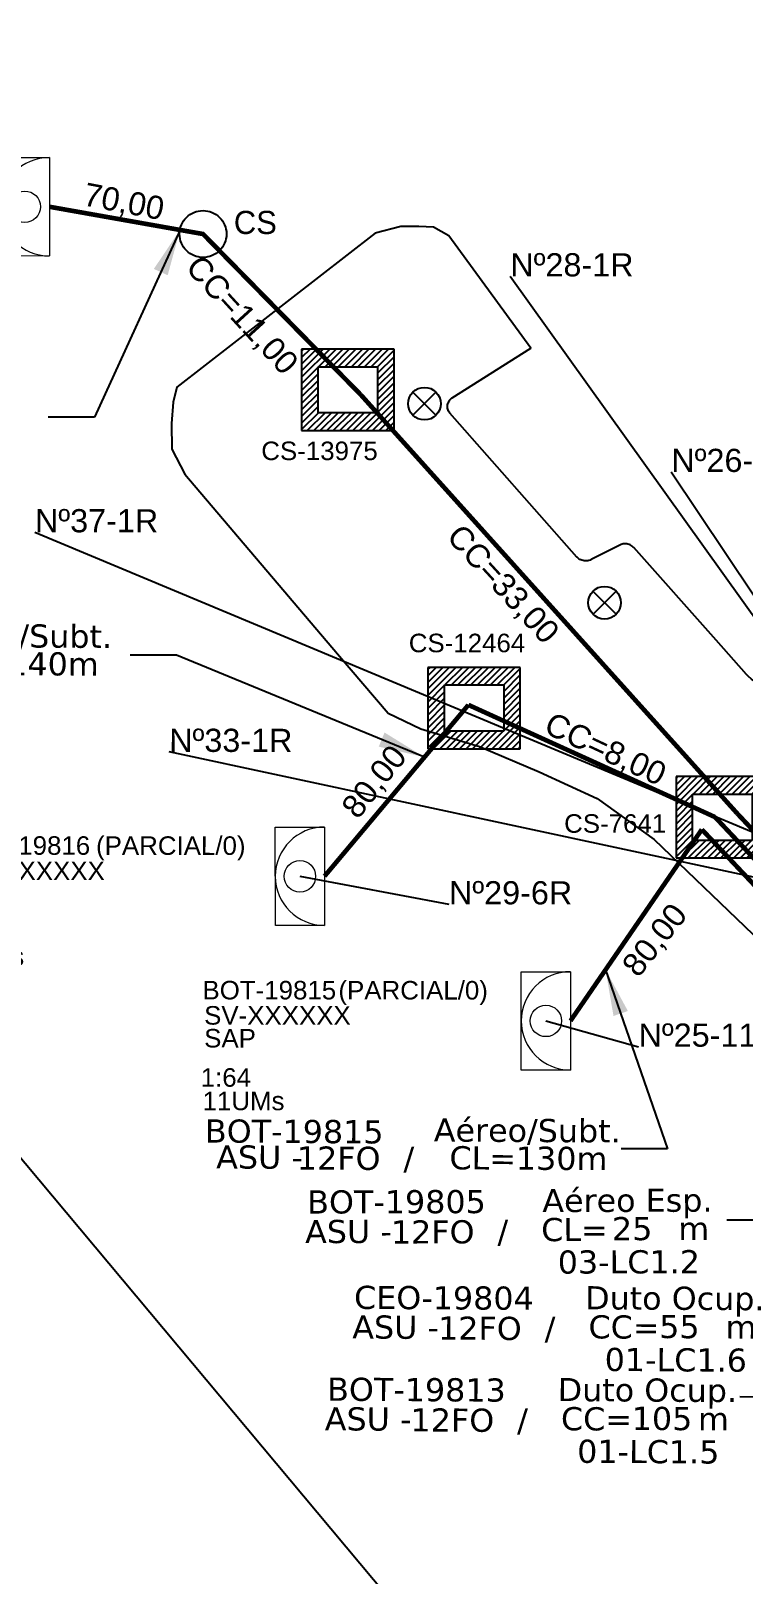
# Model space of a CAD drawing. Header units: millimetres. Extents: x 1075 to 1436, y -3191 to -2905.
# Drawn here: x 1149.5 to 1180.3, y -3068 to -3001.4 of the extents above; entities that cross this region are included whole.
import ezdxf
from ezdxf.enums import TextEntityAlignment as Align

# ---------------------------------------------------------------- set-up
doc = ezdxf.new("R2010")
doc.units = ezdxf.units.MM
doc.linetypes.add('PHANTOM2', pattern=[1.25, 0.625, -0.125, 0.125, -0.125, 0.125, -0.125])
for name, color, linetype in [('10.0-Cartográfico', 252, 'Continuous'), ('10.1-Caixas Subterrâneas', 5, 'Continuous'), ('CAP a instalar', 1, 'Continuous'), ('E.T.', 7, 'Continuous'), ('label_cabos', 7, 'Continuous'), ('Legenda', 1, 'Continuous'), ('locais', 7, 'Continuous')]:
    doc.layers.add(name, color=color, linetype=linetype)
doc.layers.add("20.0-LEGENDA DOS CDO'S", color=1, linetype='Continuous', lineweight=0)
doc.layers.add('20.1-CDO_INTERIOR', color=1, linetype='Continuous', lineweight=0)
doc.layers.add('DROP DE CLIENTE', color=140, linetype='Continuous', plot=False)
doc.layers.add('EXTRA', color=50, linetype='Continuous', plot=False)
doc.styles.add('ARIAL', font='arial.ttf')
doc.styles.add('siredit', font='verdana.ttf')
doc.dimstyles.new('CC', dxfattribs={"dimtxt": 1, "dimasz": 2, "dimexe": 0.18, "dimexo": 0.0625, "dimgap": 0.09, "dimtad": 0, "dimdec": 0, "dimrnd": 1, "dimzin": 0, "dimdsep": 46, "dimtxsty": 'siredit', "dimblk": 'NONE', "dimcen": 0, "dimse1": 1, "dimse2": 1, "dimsd1": 1, "dimsd2": 1, "dimclrt": 7, "dimadec": 0, "dimazin": 0, "dimtfac": 1, "dimtdec": 0, "dimtofl": 0, "dimtmove": 0, "dimatfit": 3, "dimfxl": 1, "dimtolj": 1, "dimtzin": 0, "dimarcsym": 0})

# ---------------------------------------------------------------- blocks, each defined once
blk = doc.blocks.new('POSTE')
at = {"layer": 'locais', "color": 10}
for points in [[(1, -0.99), (-1, 0.99)], [(0.99, 1), (-0.99, -1)]]:
    blk.add_lwpolyline(points, dxfattribs=at)
blk.add_circle((0, 0), 1.41, dxfattribs=at)
blk = doc.blocks.new('*X27')
at = {"color": 0, "linetype": 'Continuous'}
for p, q in [((-1.25, 0.34099), (-0.49099, 1.1)), ((-1.25, 0.517767), (-0.667767, 1.1)), ((-1.25, 0.694544), (-0.844544, 1.1)), ((-1.25, 0.87132), (-1.02132, 1.1)), ((-1.25, 1.048097), (-1.198097, 1.1)), ((-0.789214, 0.625), (-0.314214, 1.1)), ((-0.612437, 0.625), (-0.137437, 1.1)), ((-0.43566, 0.625), (0.03934, 1.1)), ((-0.258883, 0.625), (0.216117, 1.1)), ((-0.082107, 0.625), (0.392893, 1.1)), ((0.09467, 0.625), (0.56967, 1.1)), ((0.271447, 0.625), (0.746447, 1.1)), ((0.448223, 0.625), (0.923223, 1.1)), ((0.625, 0.625), (1.1, 1.1)), ((0.801777, 0.625), (1.25, 1.073223)), ((0.8035, 0.449947), (1.25, 0.896447)), ((-1.25, 0.164214), (-0.8035, 0.610714)), ((-1.25, -0.012563), (-0.8035, 0.433937)), ((0.8035, 0.27317), (1.25, 0.71967)), ((0.8035, 0.096393), (1.25, 0.542893)), ((-1.25, -0.18934), (-0.8035, 0.25716)), ((-1.25, -0.366117), (-0.8035, 0.080383)), ((0.8035, -0.080383), (1.25, 0.366117)), ((0.8035, -0.25716), (1.25, 0.18934)), ((0.8035, -0.433937), (1.25, 0.012563)), ((-1.25, -0.542893), (-0.8035, -0.096393)), ((-1.25, -0.71967), (-0.8035, -0.27317)), ((0.49099, -1.1), (1.25, -0.34099)), ((0.8035, -0.610714), (1.25, -0.164214)), ((-1.25, -0.896447), (-0.8035, -0.449947)), ((-1.25, -1.073223), (-0.801777, -0.625)), ((-1.1, -1.1), (-0.625, -0.625)), ((-0.923223, -1.1), (-0.448223, -0.625)), ((-0.746447, -1.1), (-0.271447, -0.625)), ((-0.56967, -1.1), (-0.09467, -0.625)), ((-0.392893, -1.1), (0.082107, -0.625)), ((-0.216117, -1.1), (0.258883, -0.625)), ((-0.03934, -1.1), (0.43566, -0.625)), ((0.137437, -1.1), (0.612437, -0.625)), ((0.314214, -1.1), (0.789214, -0.625)), ((0.667767, -1.1), (1.25, -0.517767)), ((0.844544, -1.1), (1.25, -0.694544)), ((1.02132, -1.1), (1.25, -0.87132)), ((1.198097, -1.1), (1.25, -1.048097))]:
    blk.add_line(p, q, dxfattribs=at)
blk = doc.blocks.new('MANHOLE_MQ')
at = {"color": 0, "linetype": 'Continuous'}
for p, q in [((0.00000623, 0.00000569), (-0.00000627, 0.00000569)), ((-0.00000627, 0.00000569), (-0.00000627, -0.00000531)), ((0.00000623, -0.00000531), (0.00000623, 0.00000569)), ((-0.00000404, 0.00000331), (0.00000399, 0.00000331)), ((-0.00000404, -0.00000294), (-0.00000404, 0.00000331)), ((0.00000399, 0.00000331), (0.00000399, -0.00000294)), ((0.00000399, -0.00000294), (-0.00000404, -0.00000294)), ((0.00000399, -0.00000294), (0.00000399, -0.00000294)), ((-0.00000627, -0.00000531), (0.00000623, -0.00000531))]:
    blk.add_line(p, q, dxfattribs=at)
at = {"color": 0, "linetype": 'Continuous', "xscale": 5e-06, "yscale": 5e-06, "zscale": 1e-05}
blk.add_blockref('*X27', (-0.00000002, 0.00000019), dxfattribs=at)
blk = doc.blocks.new('MHMZ')
at = {"linetype": 'PHANTOM2'}
blk.add_circle((-0.00000001, 0), 0.00001012, dxfattribs=at)
blk = doc.blocks.new('CDOI_CT_ESQ')
at = {"layer": '20.1-CDO_INTERIOR', "color": 8, "lineweight": 18}
blk.add_lwpolyline([(4.922, -0.364), (4.918, 3.885), (7.043, 3.887), (7.047, -0.362)], close=True, dxfattribs=at)
blk.add_circle((5.982, 1.761), 0.68, dxfattribs=at)
blk.add_arc((7.045, 1.762), 2.125, 90.05309, 270.05309, dxfattribs=at)
at = {"layer": "20.0-LEGENDA DOS CDO'S", "color": 8, "style": 'ARIAL'}
for tag, p in [('CDO_N', (-9.298, 2.691)), ('SURVEY', (-9.296, 1.6)), ('SAP', (-9.299, 0.614)), ('1:XX', (-9.305, -1.079)), ('UMS', (-9.306, -2.093))]:
    blk.add_attdef(tag, p, '', height=0.8, rotation=359.97241, dxfattribs=at)
blk.add_attdef('FIBRAS_UTILIZADAS', text='', height=0.8, rotation=359.97241, dxfattribs=at).set_placement((-1.586, 2.687), align=Align.CENTER)
blk = doc.blocks.new('Inst CB DT OCUP CFOA-SM-ASU-120-S-12')
at = {"layer": 'label_cabos', "color": 0, "style": 'siredit'}
for tag, flags, p in [('ID_ATIVIDADE', 3, (1.314, 2.672)), ('FATOR', 1, (11.56, 2.551))]:
    blk.add_attdef(tag, text='', height=1, rotation=359.69001, dxfattribs=dict(at, flags=flags)).set_placement(p, align=Align.MIDDLE_CENTER)
for tag, p in [('DESTINO_CABO', (3.131, 1.262)), ('TIPO_CABO', (13.108, 1.245)), ('TIPO_CABO', (1.262, -0.005)), ('CABO', (4.686, -0.052)), ('/', (7.714, -0.052)), ('LANCE', (10.909, 0.002)), ('UND', (15.964, 0.002)), ('FID', (13.148, -1.414))]:
    blk.add_attdef(tag, text='', height=1, rotation=359.69001, dxfattribs=at).set_placement(p, align=Align.MIDDLE_CENTER)
blk.add_attdef('QTDE', (12.429, -0.475), '', height=1, rotation=359.69001, dxfattribs=at)
blk = doc.blocks.new('LEGENDA DOS CABOS')
at = {"layer": 'EXTRA', "color": 0, "style": 'siredit'}
for tag, p in [('ID', (4.601, 0.974)), ('XX', (9.03, 0.974))]:
    blk.add_attdef(tag, text='', height=0.48, rotation=359.69001, dxfattribs=at).set_placement(p, align=Align.MIDDLE_CENTER)
at = {"layer": 'Legenda', "color": 0, "style": 'siredit'}
for tag, p in [('TIPO_CABO', (1.314, -0.005)), ('CABO', (4.686, -0.052)), ('/', (6.809, -0.052)), ('METROS', (10.034, -0.052))]:
    blk.add_attdef(tag, text='', height=0.8, rotation=359.69001, dxfattribs=at).set_placement(p, align=Align.MIDDLE_CENTER)
blk = doc.blocks.new('_None')
blk = doc.blocks.new('Inst CB ESP CFOA-SM-ASU-120-S-12')
at = {"layer": 'label_cabos', "color": 0, "style": 'siredit'}
for tag, flags, p in [('ID_ATIVIDADE', 3, (1.314, 2.672)), ('FATOR', 1, (11.56, 2.551))]:
    blk.add_attdef(tag, text='', height=1, rotation=359.69001, dxfattribs=dict(at, flags=flags)).set_placement(p, align=Align.MIDDLE_CENTER)
for tag, p in [('DESTINO_CABO', (3.131, 1.262)), ('TIPO_CABO', (13.108, 1.245)), ('TIPO_CABO', (1.262, -0.005)), ('CABO', (4.686, -0.052)), ('/', (7.714, -0.052)), ('LANCE', (10.809, 0.002)), ('UND', (15.964, 0.002)), ('FID', (13.148, -1.414))]:
    blk.add_attdef(tag, text='', height=1, rotation=359.69001, dxfattribs=at).set_placement(p, align=Align.MIDDLE_CENTER)
blk.add_attdef('QTDE', (12.429, -0.475), '', height=1, rotation=359.69001, dxfattribs=at)

msp = doc.modelspace()

# ---------------------------------------------------------------- linework, layer by layer
at = {"layer": '10.0-Cartográfico'}
for points in [[(1179.112, -3027.695), (1175.566, -3023.705), (1175.526, -3023.669), (1175.487, -3023.642), (1175.448, -3023.616), (1175.408, -3023.589), (1175.359, -3023.572), (1175.31, -3023.554), (1175.261, -3023.546), (1175.213, -3023.546), (1175.154, -3023.547), (1175.105, -3023.547), (1175.057, -3023.557), (1175.008, -3023.576), (1174.96, -3023.594), (1173.72, -3024.222), (1173.671, -3024.241), (1173.623, -3024.26), (1173.574, -3024.269), (1173.526, -3024.27), (1173.467, -3024.271), (1173.418, -3024.271), (1173.369, -3024.263), (1173.32, -3024.245), (1173.271, -3024.228), (1173.232, -3024.21), (1173.183, -3024.183), (1173.144, -3024.148), (1173.114, -3024.112), (1173.104, -3024.112), (1167.619, -3017.899), (1167.589, -3017.854), (1167.559, -3017.818), (1167.539, -3017.773), (1167.528, -3017.728), (1167.518, -3017.683), (1167.508, -3017.638), (1167.507, -3017.584), (1167.516, -3017.539), (1167.525, -3017.494), (1167.544, -3017.448), (1167.563, -3017.403), (1167.582, -3017.367), (1167.611, -3017.33), (1167.649, -3017.294), (1167.688, -3017.257), (1167.717, -3017.239), (1171.111, -3015.096), (1167.568, -3010.242), (1166.901, -3009.867), (1166.28, -3009.836), (1165.494, -3009.845), (1164.381, -3010.126), (1155.819, -3016.777), (1155.662, -3017.43), (1155.592, -3018.35), (1155.607, -3019.46), (1156.159, -3020.526), (1162.763, -3028.284)], [(1162.763, -3028.284), (1164.946, -3030.849), (1166.362, -3031.522), (1168.896, -3032.297), (1171.476, -3033.378), (1173.973, -3034.536), (1176.438, -3036.308), (1184.979, -3044.499)], [(1185.196, -3028.126), (1183.093, -3029.47), (1182.929, -3029.58), (1182.745, -3029.664), (1182.551, -3029.738), (1182.356, -3029.785), (1182.152, -3029.815), (1181.947, -3029.826), (1181.752, -3029.819), (1181.547, -3029.795), (1181.352, -3029.752), (1181.156, -3029.682), (1180.979, -3029.594), (1180.802, -3029.496), (1180.645, -3029.381), (1180.496, -3029.247), (1180.427, -3029.175), (1179.112, -3027.695)]]:
    msp.add_lwpolyline(points, dxfattribs=at)
at = {"layer": 'CAP a instalar', "color": 252, "ltscale": 5, "const_width": 0.2}
for points in [[(1163.767, -3017.105), (1156.952, -3010.165), (1150.315, -3008.988)], [(1163.767, -3017.105), (1180.023, -3035.176)], [(1168.415, -3030.494), (1162.199, -3037.892)], [(1179.069, -3035.337), (1168.415, -3030.494)], [(1179.069, -3035.337), (1198.088, -3055.506)], [(1180.023, -3035.176), (1199.356, -3055.718)], [(1178.501, -3035.872), (1172.825, -3044.136)], [(1178.501, -3035.872), (1196.88, -3055.362)]]:
    msp.add_lwpolyline(points, dxfattribs=at)
at = {"layer": 'DROP DE CLIENTE'}
for points in [[(1149.691, -3023.041), (1190.263, -3039.973), (1170.226, -3011.992)], [(1177.181, -3020.437), (1190.263, -3039.973), (1185.975, -3022.11)], [(1181.444, -3050.389), (1190.263, -3039.973), (1155.488, -3032.522)], [(1161.136, -3037.893), (1167.577, -3039.103)], [(1171.762, -3044.137), (1175.765, -3045.251)]]:
    msp.add_lwpolyline(points, dxfattribs=at)
at = {"layer": 'E.T.', "color": 2}
msp.add_lwpolyline([(1279.371, -3148.689), (1284.486, -3145.645), (1342.441, -3116.174), (1264.538, -3059.254), (1229.805, -3015.141), (1179.606, -2964.803), (1112.51, -3006.397), (1202.236, -3113.538), (1141.097, -3144.587), (1160.768, -3168.45), (1224.307, -3133.993), (1249.522, -3170.881), (1279.371, -3148.689), (1279.371, -3148.689)], dxfattribs=at)

# ---------------------------------------------------------------- block references
at = {"xscale": 0.5, "yscale": 0.5, "zscale": 0.5}
for p in [(1166.514, -3017.489), (1174.298, -3026.082)]:
    msp.add_blockref('POSTE', p, dxfattribs=at)
at = {"layer": '10.1-Caixas Subterrâneas', "xscale": 100000, "yscale": 100000, "zscale": 100000}
msp.add_blockref('MHMZ', (1156.952, -3010.165), dxfattribs=at)
at = {"layer": '10.1-Caixas Subterrâneas', "color": 30, "xscale": 319787.5543111581, "yscale": 319787.5543111582, "zscale": 319787.5543111582, "rotation": 180.0000000000627}
for p in [(1163.202, -3016.833), (1168.652, -3030.573), (1179.377, -3035.284)]:
    msp.add_blockref('MANHOLE_MQ', p, dxfattribs=at)
at = {"layer": '20.1-CDO_INTERIOR'}
ref = msp.add_blockref('CDOI_CT_ESQ', (1143.27, -3010.75), dxfattribs=at)
ref.add_attrib('CDO_N', 'BOT-19817', (1134.416, -3008.06), dxfattribs={"layer": "20.0-LEGENDA DOS CDO'S", "color": 8, "height": 0.8, "rotation": 359.97241, "style": 'ARIAL'})
ref.add_attrib('FIBRAS_UTILIZADAS', '           (PARCIAL/0)', dxfattribs={"layer": "20.0-LEGENDA DOS CDO'S", "color": 8, "height": 0.8, "rotation": 359.97241, "style": 'ARIAL'}).set_placement((1141.657, -3008.063), align=Align.CENTER)
ref.add_attrib('SURVEY', '  SV-XXXXXX', (1133.868, -3009.15), dxfattribs={"layer": "20.0-LEGENDA DOS CDO'S", "color": 8, "height": 0.8, "rotation": 359.97241, "style": 'ARIAL'})
ref.add_attrib('SAP', '  SAP', (1133.868, -3010.137), dxfattribs={"layer": "20.0-LEGENDA DOS CDO'S", "color": 8, "height": 0.8, "rotation": 359.97241, "style": 'ARIAL'})
ref.add_attrib('1:XX', '  1:64', (1133.72, -3011.829), dxfattribs={"layer": "20.0-LEGENDA DOS CDO'S", "color": 8, "height": 0.8, "rotation": 359.97241, "style": 'ARIAL'})
ref.add_attrib('UMS', '12UMs', (1134.421, -3012.843), dxfattribs={"layer": "20.0-LEGENDA DOS CDO'S", "color": 8, "height": 0.8, "rotation": 359.97241, "style": 'ARIAL'})
ref = msp.add_blockref('CDOI_CT_ESQ', (1155.154, -3039.655), dxfattribs=at)
ref.add_attrib('CDO_N', 'BOT-19816', (1146.3, -3036.964), dxfattribs={"layer": "20.0-LEGENDA DOS CDO'S", "color": 8, "height": 0.8, "rotation": 359.97241, "style": 'ARIAL'})
ref.add_attrib('FIBRAS_UTILIZADAS', '             (PARCIAL/0)', dxfattribs={"layer": "20.0-LEGENDA DOS CDO'S", "color": 8, "height": 0.8, "rotation": 359.97241, "style": 'ARIAL'}).set_placement((1153.54, -3036.968), align=Align.CENTER)
ref.add_attrib('SURVEY', '  SV-XXXXXX', (1145.752, -3038.054), dxfattribs={"layer": "20.0-LEGENDA DOS CDO'S", "color": 8, "height": 0.8, "rotation": 359.97241, "style": 'ARIAL'})
ref.add_attrib('SAP', '  SAP', (1145.752, -3039.041), dxfattribs={"layer": "20.0-LEGENDA DOS CDO'S", "color": 8, "height": 0.8, "rotation": 359.97241, "style": 'ARIAL'})
ref.add_attrib('1:XX', '  1:64', (1145.603, -3040.734), dxfattribs={"layer": "20.0-LEGENDA DOS CDO'S", "color": 8, "height": 0.8, "rotation": 359.97241, "style": 'ARIAL'})
ref.add_attrib('UMS', '6UMs', (1146.305, -3041.748), dxfattribs={"layer": "20.0-LEGENDA DOS CDO'S", "color": 8, "height": 0.8, "rotation": 359.97241, "style": 'ARIAL'})
ref = msp.add_blockref('CDOI_CT_ESQ', (1165.78, -3045.899), dxfattribs=at)
ref.add_attrib('CDO_N', 'BOT-19815', (1156.926, -3043.208), dxfattribs={"layer": "20.0-LEGENDA DOS CDO'S", "color": 8, "height": 0.8, "rotation": 359.97241, "style": 'ARIAL'})
ref.add_attrib('FIBRAS_UTILIZADAS', '            (PARCIAL/0)', dxfattribs={"layer": "20.0-LEGENDA DOS CDO'S", "color": 8, "height": 0.8, "rotation": 359.97241, "style": 'ARIAL'}).set_placement((1164.166, -3043.212), align=Align.CENTER)
ref.add_attrib('SURVEY', '  SV-XXXXXX', (1156.377, -3044.298), dxfattribs={"layer": "20.0-LEGENDA DOS CDO'S", "color": 8, "height": 0.8, "rotation": 359.97241, "style": 'ARIAL'})
ref.add_attrib('SAP', '  SAP', (1156.378, -3045.285), dxfattribs={"layer": "20.0-LEGENDA DOS CDO'S", "color": 8, "height": 0.8, "rotation": 359.97241, "style": 'ARIAL'})
ref.add_attrib('1:XX', '  1:64', (1156.229, -3046.978), dxfattribs={"layer": "20.0-LEGENDA DOS CDO'S", "color": 8, "height": 0.8, "rotation": 359.97241, "style": 'ARIAL'})
ref.add_attrib('UMS', '11UMs', (1156.931, -3047.992), dxfattribs={"layer": "20.0-LEGENDA DOS CDO'S", "color": 8, "height": 0.8, "rotation": 359.97241, "style": 'ARIAL'})
at = {"layer": 'label_cabos', "color": 0, "lineweight": 0}
ref = msp.add_blockref('LEGENDA DOS CABOS', (1134.676, -3029.187), dxfattribs=at)
ref.add_attrib('ID', 'BOT-19816', dxfattribs={"color": 0, "height": 1, "rotation": 359.69001, "style": 'siredit'}).set_placement((1138.915, -3027.557), align=Align.MIDDLE_CENTER)
ref.add_attrib('CABO', '12FO', dxfattribs={"color": 0, "height": 1, "rotation": 359.69001, "style": 'siredit'}).set_placement((1140.839, -3028.713), align=Align.MIDDLE_CENTER)
ref.add_attrib('METROS', 'CL=140m', dxfattribs={"color": 0, "height": 1, "rotation": 359.69001, "style": 'siredit'}).set_placement((1149.034, -3028.713), align=Align.MIDDLE_CENTER)
ref.add_attrib('XX', 'Aéreo/Subt.', dxfattribs={"color": 0, "height": 1, "rotation": 359.69001, "style": 'siredit'}).set_placement((1148.983, -3027.514), align=Align.MIDDLE_CENTER)
ref.add_attrib('/', '/', dxfattribs={"color": 0, "height": 1, "rotation": 359.69001, "style": 'siredit'}).set_placement((1143.867, -3028.713), align=Align.MIDDLE_CENTER)
ref.add_attrib('TIPO_CABO', 'ASU -', dxfattribs={"color": 0, "height": 1, "rotation": 359.69001, "style": 'siredit'}).set_placement((1137.416, -3028.665), align=Align.MIDDLE_CENTER)
ref = msp.add_blockref('LEGENDA DOS CABOS', (1156.651, -3050.538), dxfattribs=at)
ref.add_attrib('ID', 'BOT-19815', dxfattribs={"color": 0, "height": 1, "rotation": 359.69001, "style": 'siredit'}).set_placement((1160.891, -3048.908), align=Align.MIDDLE_CENTER)
ref.add_attrib('CABO', '12FO', dxfattribs={"color": 0, "height": 1, "rotation": 359.69001, "style": 'siredit'}).set_placement((1162.814, -3050.063), align=Align.MIDDLE_CENTER)
ref.add_attrib('METROS', 'CL=130m', dxfattribs={"color": 0, "height": 1, "rotation": 359.69001, "style": 'siredit'}).set_placement((1171.009, -3050.063), align=Align.MIDDLE_CENTER)
ref.add_attrib('XX', 'Aéreo/Subt.', dxfattribs={"color": 0, "height": 1, "rotation": 359.69001, "style": 'siredit'}).set_placement((1170.958, -3048.865), align=Align.MIDDLE_CENTER)
ref.add_attrib('/', '/', dxfattribs={"color": 0, "height": 1, "rotation": 359.69001, "style": 'siredit'}).set_placement((1165.842, -3050.063), align=Align.MIDDLE_CENTER)
ref.add_attrib('TIPO_CABO', 'ASU -', dxfattribs={"color": 0, "height": 1, "rotation": 359.69001, "style": 'siredit'}).set_placement((1159.391, -3050.016), align=Align.MIDDLE_CENTER)
at = {"layer": 'label_cabos'}
ref = msp.add_blockref('Inst CB ESP CFOA-SM-ASU-120-S-12', (1162.188, -3053.232), dxfattribs=dict(at, rotation=0.4634636605575921))
ref.add_attrib('DESTINO_CABO', 'BOT-19805', dxfattribs={"color": 0, "height": 1, "rotation": 0.15347, "style": 'siredit'}).set_placement((1165.309, -3051.945), align=Align.MIDDLE_CENTER)
ref.add_attrib('TIPO_CABO', 'Aéreo Esp.', dxfattribs={"color": 0, "height": 1, "rotation": 0.15347, "style": 'siredit'}).set_placement((1175.285, -3051.882), align=Align.MIDDLE_CENTER)
ref.add_attrib('CABO', '12FO', dxfattribs={"color": 0, "height": 1, "rotation": 0.15347, "style": 'siredit'}).set_placement((1166.874, -3053.246), align=Align.MIDDLE_CENTER)
ref.add_attrib('/', '/', dxfattribs={"color": 0, "height": 1, "rotation": 0.15347, "style": 'siredit'}).set_placement((1169.902, -3053.222), align=Align.MIDDLE_CENTER)
ref.add_attrib('TIPO_CABO', 'ASU - ', dxfattribs={"color": 0, "height": 1, "rotation": 0.15347, "style": 'siredit'}).set_placement((1163.45, -3053.227), align=Align.MIDDLE_CENTER)
ref.add_attrib('FID', '03-LC1.2', dxfattribs={"color": 0, "height": 1, "rotation": 0.15347, "style": 'siredit'}).set_placement((1175.347, -3054.54), align=Align.MIDDLE_CENTER)
ref.add_attrib('LANCE', 'CL=', dxfattribs={"color": 0, "height": 1, "rotation": 0.15347, "style": 'siredit'}).set_placement((1172.996, -3053.143), align=Align.MIDDLE_CENTER)
ref.add_attrib('QTDE', '25', (1174.62, -3053.606), dxfattribs={"color": 0, "height": 1, "rotation": 0.15347, "style": 'siredit'})
ref.add_attrib('UND', 'm', dxfattribs={"color": 0, "height": 1, "rotation": 0.15347, "style": 'siredit'}).set_placement((1178.151, -3053.102), align=Align.MIDDLE_CENTER)
at = {"layer": 'label_cabos', "color": 0, "lineweight": 0}
ref = msp.add_blockref('Inst CB DT OCUP CFOA-SM-ASU-120-S-12', (1164.227, -3057.354), dxfattribs=at)
ref.add_attrib('DESTINO_CABO', 'CEO-19804', dxfattribs={"color": 0, "height": 1, "rotation": 359.69001, "style": 'siredit'}).set_placement((1167.358, -3056.092), align=Align.MIDDLE_CENTER)
ref.add_attrib('CABO', '12FO', dxfattribs={"color": 0, "height": 1, "rotation": 359.69001, "style": 'siredit'}).set_placement((1168.913, -3057.406), align=Align.MIDDLE_CENTER)
ref.add_attrib('TIPO_CABO', 'Duto Ocup.', dxfattribs={"color": 0, "height": 1, "rotation": 359.69001, "style": 'siredit'}).set_placement((1177.335, -3056.109), align=Align.MIDDLE_CENTER)
ref.add_attrib('/', '/', dxfattribs={"color": 0, "height": 1, "rotation": 359.69001, "style": 'siredit'}).set_placement((1171.941, -3057.406), align=Align.MIDDLE_CENTER)
ref.add_attrib('TIPO_CABO', 'ASU - ', dxfattribs={"color": 0, "height": 1, "rotation": 359.69001, "style": 'siredit'}).set_placement((1165.489, -3057.359), align=Align.MIDDLE_CENTER)
ref.add_attrib('FID', '01-LC1.6', dxfattribs={"color": 0, "height": 1, "rotation": 359.69001, "style": 'siredit'}).set_placement((1177.375, -3058.768), align=Align.MIDDLE_CENTER)
ref.add_attrib('LANCE', 'CC=', dxfattribs={"color": 0, "height": 1, "rotation": 359.69001, "style": 'siredit'}).set_placement((1175.136, -3057.352), align=Align.MIDDLE_CENTER)
ref.add_attrib('QTDE', '55', (1176.656, -3057.829), dxfattribs={"color": 0, "height": 1, "rotation": 359.69001, "style": 'siredit'})
ref.add_attrib('UND', 'm', dxfattribs={"color": 0, "height": 1, "rotation": 359.69001, "style": 'siredit'}).set_placement((1180.191, -3057.352), align=Align.MIDDLE_CENTER)
ref = msp.add_blockref('Inst CB DT OCUP CFOA-SM-ASU-120-S-12', (1163.039, -3061.318), dxfattribs=at)
ref.add_attrib('DESTINO_CABO', 'BOT-19813', dxfattribs={"color": 0, "height": 1, "rotation": 359.69001, "style": 'siredit'}).set_placement((1166.171, -3060.056), align=Align.MIDDLE_CENTER)
ref.add_attrib('CABO', '12FO', dxfattribs={"color": 0, "height": 1, "rotation": 359.69001, "style": 'siredit'}).set_placement((1167.725, -3061.37), align=Align.MIDDLE_CENTER)
ref.add_attrib('TIPO_CABO', 'Duto Ocup.', dxfattribs={"color": 0, "height": 1, "rotation": 359.69001, "style": 'siredit'}).set_placement((1176.148, -3060.073), align=Align.MIDDLE_CENTER)
ref.add_attrib('/', '/', dxfattribs={"color": 0, "height": 1, "rotation": 359.69001, "style": 'siredit'}).set_placement((1170.753, -3061.37), align=Align.MIDDLE_CENTER)
ref.add_attrib('TIPO_CABO', 'ASU - ', dxfattribs={"color": 0, "height": 1, "rotation": 359.69001, "style": 'siredit'}).set_placement((1164.302, -3061.323), align=Align.MIDDLE_CENTER)
ref.add_attrib('FID', '01-LC1.5', dxfattribs={"color": 0, "height": 1, "rotation": 359.69001, "style": 'siredit'}).set_placement((1176.187, -3062.732), align=Align.MIDDLE_CENTER)
ref.add_attrib('LANCE', 'CC=', dxfattribs={"color": 0, "height": 1, "rotation": 359.69001, "style": 'siredit'}).set_placement((1173.948, -3061.317), align=Align.MIDDLE_CENTER)
ref.add_attrib('QTDE', '105', (1175.468, -3061.793), dxfattribs={"color": 0, "height": 1, "rotation": 359.69001, "style": 'siredit'})
ref.add_attrib('UND', 'm', dxfattribs={"color": 0, "height": 1, "rotation": 359.69001, "style": 'siredit'}).set_placement((1179.003, -3061.317), align=Align.MIDDLE_CENTER)

# ---------------------------------------------------------------- texts
at = {"style": 'ARIAL'}
for tag, rotation, p in [('70,00', 349.1931, (1153.443, -3009.245)), ('CC=11,00', 312.46111, (1158.284, -3013.986)), ('Nº28-1R', 359.96712, (1172.888, -3011.993)), ('Nº26-1R', 359.96712, (1179.843, -3020.438)), ('Nº37-1R', 359.96712, (1152.353, -3023.043)), ('CC=33,00', 312.46111, (1169.559, -3025.603)), ('CC=8,00', 335.07192, (1174.135, -3032.84)), ('Nº33-1R', 359.96712, (1158.15, -3032.524)), ('80,00', 51.49086, (1164.726, -3034.11)), ('Nº29-6R', 359.96712, (1170.239, -3039.105)), ('80,00', 51.49086, (1176.843, -3040.945)), ('Nº25-11R', 359.96712, (1178.815, -3045.252))]:
    msp.add_attdef(tag, text='(XX/YY)', height=1, rotation=rotation, dxfattribs=at).set_placement(p, align=Align.CENTER)
at = {"layer": '10.1-Caixas Subterrâneas'}
msp.add_text('CS', height=1, dxfattribs=at).set_placement((1158.282, -3010.164))
at = {"layer": '10.1-Caixas Subterrâneas', "color": 30, "style": 'ARIAL'}
for s, p in [('CS-13975', (1159.467, -3019.926)), ('CS-12464', (1165.839, -3028.221)), ('CS-7641', (1172.551, -3036.015))]:
    msp.add_text(s, height=0.8, dxfattribs=at).set_placement(p)

# ---------------------------------------------------------------- leaders
at = {"layer": 'label_cabos'}
for points in [[(1155.956, -3009.989), (1152.265, -3018.073), (1150.265, -3018.073)], [(1166.518, -3032.751), (1155.802, -3028.353), (1153.802, -3028.353)], [(1174.342, -3041.927), (1177.01, -3049.659), (1175.01, -3049.659)], [(1196.287, -3044.086), (1181.577, -3052.747), (1179.577, -3052.747)], [(1198.378, -3060.522), (1180.141, -3060.364)]]:
    msp.add_leader(points, dimstyle='CC', override={"dimgap": 0.09, "dimtad": 0}, dxfattribs=at)

doc.saveas('drawing.dxf')
